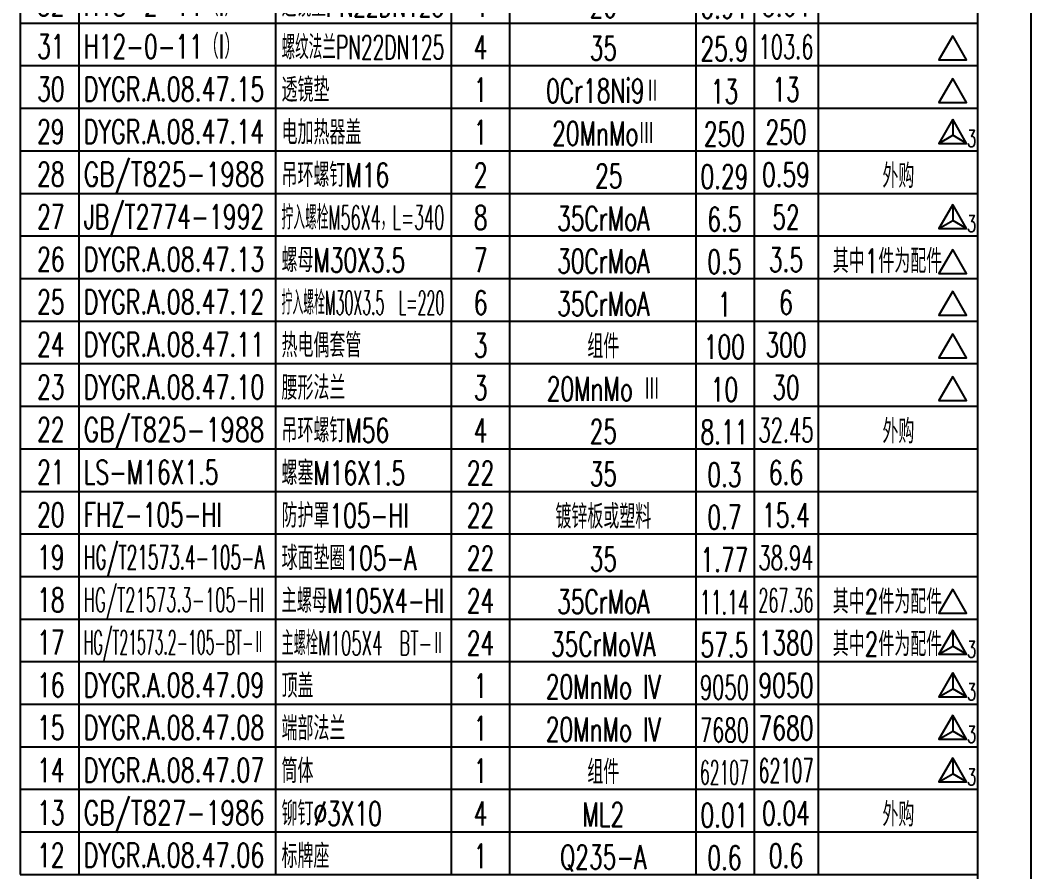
# Model space of a CAD drawing. Header units: inches. Extents: x -375 to 8535, y -150 to 12465.
# Drawn here: x 5685 to 8535, y 2183 to 4583 of the extents above; entities that cross this region are included whole.
import ezdxf
from ezdxf.enums import TextEntityAlignment as Align

# ---------------------------------------------------------------- set-up
doc = ezdxf.new("R2010")
doc.units = ezdxf.units.IN
doc.header["$LTSCALE"] = 150
for name, color, linetype in [('1轮廓实线层', 7, 'Continuous'), ('2细线层', 4, 'Continuous'), ('6文字层', 3, 'Continuous'), ('图框层', 7, 'Continuous')]:
    doc.layers.add(name, color=color, linetype=linetype)
doc.styles.add('PC_TEXTSTYLE', font='romans.shx', dxfattribs={"width": 0.8, "bigfont": 'hzfs.shx'})

# ---------------------------------------------------------------- blocks, each defined once
blk = doc.blocks.new('PC_MXB_BLOCK')
at = {"layer": '1轮廓实线层'}
for p, q in [((-180, 8), (-180, 0)), ((0, 8), (0, 0))]:
    blk.add_line(p, q, dxfattribs=at)
at = {"layer": '2细线层'}
for p, q in [((-180, 8), (0, 8)), ((-169, 8), (-169, 0)), ((-132, 8), (-132, 0)), ((-99, 8), (-99, 0)), ((-88, 8), (-88, 0)), ((-53, 8), (-53, 0)), ((-42, 8), (-42, 0)), ((-30, 8), (-30, 0)), ((-180, 0), (0, 0))]:
    blk.add_line(p, q, dxfattribs=at)
at = {"layer": '6文字层', "style": 'PC_TEXTSTYLE'}
for tag, width, p, p2 in [('序号', 0.769182, (-178.38, 1.35), (-170.09, 1.35)), ('代号', 3.14773, (-168.05, 1.35), (-134.11, 1.35)), ('名称', 2.802424, (-130.87, 1.2), (-100.28, 1.2)), ('数量', 0.817449, (-97.88, 1.2), (-89, 1.2)), ('材料', 2.943328, (-86.43, 1.01), (-54.3, 1.01)), ('单重', 0.854038, (-52.21, 0.89), (-43, 0.89)), ('总重', 0.958888, (-41.2, 1.27), (-30.86, 1.27)), ('备注', 2.494074, (-28.61, 1.02), (-1.16, 1.02))]:
    blk.add_attdef(tag, text='', height=4.5, dxfattribs=dict(at, width=width)).set_placement(p, p2, align=Align.FIT)

msp = doc.modelspace()

# ---------------------------------------------------------------- linework, layer by layer
at = {"layer": '1轮廓实线层'}
for p, q in [((8314.96, 4303.84), (8314.96, 4258.63)), ((8275.81, 4236.02), (8314.96, 4258.63)), ((8354.12, 4236.02), (8314.96, 4258.63)), ((8314.96, 4063.84), (8314.96, 4018.63)), ((8275.81, 3996.02), (8314.96, 4018.63)), ((8354.12, 3996.02), (8314.96, 4018.63)), ((8314.96, 2863.84), (8314.96, 2818.63)), ((8275.81, 2796.02), (8314.96, 2818.63)), ((8354.12, 2796.02), (8314.96, 2818.63)), ((8314.96, 2743.84), (8314.96, 2698.63)), ((8275.81, 2676.02), (8314.96, 2698.63)), ((8354.12, 2676.02), (8314.96, 2698.63)), ((8314.96, 2623.84), (8314.96, 2578.63)), ((8275.81, 2556.02), (8314.96, 2578.63)), ((8354.12, 2556.02), (8314.96, 2578.63)), ((8314.96, 2503.84), (8314.96, 2458.63)), ((8275.81, 2436.02), (8314.96, 2458.63)), ((8354.12, 2436.02), (8314.96, 2458.63))]:
    msp.add_line(p, q, dxfattribs=at)
for points in [[(8314.96, 4539.04), (8275.81, 4471.22), (8354.12, 4471.22)], [(8314.96, 4419.04), (8275.81, 4351.22), (8354.12, 4351.22)], [(8314.96, 4303.84), (8275.81, 4236.02), (8354.12, 4236.02)], [(8314.96, 4063.84), (8275.81, 3996.02), (8354.12, 3996.02)], [(8314.96, 3936.72), (8275.81, 3868.9), (8354.12, 3868.9)], [(8314.96, 3819.04), (8275.81, 3751.22), (8354.12, 3751.22)], [(8314.96, 3699.04), (8275.81, 3631.22), (8354.12, 3631.22)], [(8314.96, 3579.04), (8275.81, 3511.22), (8354.12, 3511.22)], [(8314.96, 2979.04), (8275.81, 2911.22), (8354.12, 2911.22)], [(8314.96, 2863.84), (8275.81, 2796.02), (8354.12, 2796.02)], [(8314.96, 2743.84), (8275.81, 2676.02), (8354.12, 2676.02)], [(8314.96, 2623.84), (8275.81, 2556.02), (8354.12, 2556.02)], [(8314.96, 2503.84), (8275.81, 2436.02), (8354.12, 2436.02)]]:
    msp.add_lwpolyline(points, close=True, dxfattribs=at)
at = {"layer": '2细线层'}
msp.add_line((8535, 12465), (8535, -150), dxfattribs=at)
at = {"layer": '图框层'}
msp.add_line((8385, 12315), (8385, 0), dxfattribs=at)

# ---------------------------------------------------------------- block references
ref = msp.add_blockref('PC_MXB_BLOCK', (8385, 4575), dxfattribs=dict(at, xscale=15, yscale=15, zscale=15))
ref.add_attrib('材料', '20', dxfattribs={"layer": '6文字层', "height": 67.5, "style": 'PC_TEXTSTYLE', "width": 0.667}).set_placement((7329.47, 4590.16), align=Align.CENTER)
ref.add_attrib('代号', 'H18-2-11（I）', (5864.3, 4595.23), dxfattribs={"layer": '6文字层', "height": 67.5, "style": 'PC_TEXTSTYLE', "width": 0.667})
ref.add_attrib('序号', '32', dxfattribs={"layer": '6文字层', "height": 67.5, "style": 'PC_TEXTSTYLE', "width": 0.667}).set_placement((5771.47, 4595.23), align=Align.CENTER)
ref.add_attrib('名称', '透镜垫PN22DN125', dxfattribs={"layer": '6文字层', "height": 67.5, "style": 'PC_TEXTSTYLE', "width": 0.564258}).set_placement((6422, 4592.93), (6880.86, 4592.93), align=Align.FIT)
ref.add_attrib('数量', '4', dxfattribs={"layer": '6文字层', "height": 67.5, "style": 'PC_TEXTSTYLE', "width": 0.667}).set_placement((6983.4, 4592.93), align=Align.CENTER)
ref.add_attrib('单重', '0.91', dxfattribs={"layer": '6文字层', "height": 67.5, "style": 'PC_TEXTSTYLE', "width": 0.667}).set_placement((7670.95, 4588.31), align=Align.CENTER)
ref.add_attrib('总重', '3.64', dxfattribs={"layer": '6文字层', "height": 67.5, "style": 'PC_TEXTSTYLE', "width": 0.667}).set_placement((7844.62, 4593.98), align=Align.CENTER)
ref = msp.add_blockref('PC_MXB_BLOCK', (8385, 4455), dxfattribs=dict(at, xscale=15, yscale=15, zscale=15))
ref.add_attrib('材料', '35', dxfattribs={"layer": '6文字层', "height": 67.5, "style": 'PC_TEXTSTYLE', "width": 0.667}).set_placement((7329.47, 4470.16), align=Align.CENTER)
ref.add_attrib('代号', 'H12-0-11（I）', (5864.3, 4475.23), dxfattribs={"layer": '6文字层', "height": 67.5, "style": 'PC_TEXTSTYLE', "width": 0.667})
ref.add_attrib('序号', '31', dxfattribs={"layer": '6文字层', "height": 67.5, "style": 'PC_TEXTSTYLE', "width": 0.667}).set_placement((5771.47, 4475.23), align=Align.CENTER)
ref.add_attrib('名称', '螺纹法兰PN22DN125', dxfattribs={"layer": '6文字层', "height": 67.5, "style": 'PC_TEXTSTYLE', "width": 0.516612}).set_placement((6422, 4472.93), (6880.86, 4472.93), align=Align.FIT)
ref.add_attrib('数量', '4', dxfattribs={"layer": '6文字层', "height": 67.5, "style": 'PC_TEXTSTYLE', "width": 0.667}).set_placement((6983.4, 4472.93), align=Align.CENTER)
ref.add_attrib('单重', '25.9', dxfattribs={"layer": '6文字层', "height": 67.5, "style": 'PC_TEXTSTYLE', "width": 0.667}).set_placement((7670.95, 4468.31), align=Align.CENTER)
ref.add_attrib('总重', '103.6', dxfattribs={"layer": '6文字层', "height": 67.5, "style": 'PC_TEXTSTYLE', "width": 0.554577}).set_placement((7767.07, 4473.98), (7922.16, 4473.98), align=Align.FIT)
ref = msp.add_blockref('PC_MXB_BLOCK', (8385, 4335), dxfattribs=dict(at, xscale=15, yscale=15, zscale=15))
ref.add_attrib('材料', '0Cr18Ni9Ⅱ', dxfattribs={"layer": '6文字层', "height": 67.5, "style": 'PC_TEXTSTYLE', "width": 0.667}).set_placement((7329.47, 4350.16), align=Align.CENTER)
ref.add_attrib('代号', 'DYGR.A.08.47.15', dxfattribs={"layer": '6文字层', "height": 67.5, "style": 'PC_TEXTSTYLE', "width": 0.618687}).set_placement((5864.3, 4355.23), (6373.39, 4355.23), align=Align.FIT)
ref.add_attrib('序号', '30', dxfattribs={"layer": '6文字层', "height": 67.5, "style": 'PC_TEXTSTYLE', "width": 0.667}).set_placement((5771.47, 4355.23), align=Align.CENTER)
ref.add_attrib('名称', '透镜垫', (6422, 4352.93), dxfattribs={"layer": '6文字层', "height": 67.5, "style": 'PC_TEXTSTYLE', "width": 0.667})
ref.add_attrib('数量', '1', dxfattribs={"layer": '6文字层', "height": 67.5, "style": 'PC_TEXTSTYLE', "width": 0.667}).set_placement((6983.4, 4352.93), align=Align.CENTER)
ref.add_attrib('单重', '13', dxfattribs={"layer": '6文字层', "height": 67.5, "style": 'PC_TEXTSTYLE', "width": 0.667}).set_placement((7670.95, 4348.31), align=Align.CENTER)
ref.add_attrib('总重', '13', dxfattribs={"layer": '6文字层', "height": 67.5, "style": 'PC_TEXTSTYLE', "width": 0.667}).set_placement((7844.62, 4353.98), align=Align.CENTER)
ref = msp.add_blockref('PC_MXB_BLOCK', (8385, 4215), dxfattribs=dict(at, xscale=15, yscale=15, zscale=15))
ref.add_attrib('材料', '20MnMoⅢ', dxfattribs={"layer": '6文字层', "height": 67.5, "style": 'PC_TEXTSTYLE', "width": 0.667}).set_placement((7329.47, 4230.16), align=Align.CENTER)
ref.add_attrib('代号', 'DYGR.A.08.47.14', dxfattribs={"layer": '6文字层', "height": 67.5, "style": 'PC_TEXTSTYLE', "width": 0.616279}).set_placement((5864.3, 4235.23), (6373.39, 4235.23), align=Align.FIT)
ref.add_attrib('序号', '29', dxfattribs={"layer": '6文字层', "height": 67.5, "style": 'PC_TEXTSTYLE', "width": 0.667}).set_placement((5771.47, 4235.23), align=Align.CENTER)
ref.add_attrib('名称', '电加热器盖', (6422, 4232.93), dxfattribs={"layer": '6文字层', "height": 67.5, "style": 'PC_TEXTSTYLE', "width": 0.667})
ref.add_attrib('数量', '1', dxfattribs={"layer": '6文字层', "height": 67.5, "style": 'PC_TEXTSTYLE', "width": 0.667}).set_placement((6983.4, 4232.93), align=Align.CENTER)
ref.add_attrib('单重', '250', dxfattribs={"layer": '6文字层', "height": 67.5, "style": 'PC_TEXTSTYLE', "width": 0.667}).set_placement((7670.95, 4228.31), align=Align.CENTER)
ref.add_attrib('总重', '250', dxfattribs={"layer": '6文字层', "height": 67.5, "style": 'PC_TEXTSTYLE', "width": 0.667}).set_placement((7844.62, 4233.98), align=Align.CENTER)
ref = msp.add_blockref('PC_MXB_BLOCK', (8385, 4095), dxfattribs=dict(at, xscale=15, yscale=15, zscale=15))
ref.add_attrib('材料', ' 25', dxfattribs={"layer": '6文字层', "height": 67.5, "style": 'PC_TEXTSTYLE', "width": 0.667}).set_placement((7329.47, 4110.16), align=Align.CENTER)
ref.add_attrib('代号', 'GB/T825-1988', dxfattribs={"layer": '6文字层', "height": 67.5, "style": 'PC_TEXTSTYLE', "width": 0.651785}).set_placement((5864.3, 4115.23), (6373.39, 4115.23), align=Align.FIT)
ref.add_attrib('序号', '28', dxfattribs={"layer": '6文字层', "height": 67.5, "style": 'PC_TEXTSTYLE', "width": 0.667}).set_placement((5771.47, 4115.23), align=Align.CENTER)
ref.add_attrib('名称', '吊环螺钉M16', (6422, 4112.93), dxfattribs={"layer": '6文字层', "height": 67.5, "style": 'PC_TEXTSTYLE', "width": 0.667})
ref.add_attrib('数量', '2', dxfattribs={"layer": '6文字层', "height": 67.5, "style": 'PC_TEXTSTYLE', "width": 0.667}).set_placement((6983.4, 4112.93), align=Align.CENTER)
ref.add_attrib('备注', '外购', dxfattribs={"layer": '6文字层', "height": 67.5, "style": 'PC_TEXTSTYLE', "width": 0.667}).set_placement((8161.72, 4110.37), align=Align.CENTER)
ref.add_attrib('单重', '0.29', dxfattribs={"layer": '6文字层', "height": 67.5, "style": 'PC_TEXTSTYLE', "width": 0.667}).set_placement((7670.95, 4108.31), align=Align.CENTER)
ref.add_attrib('总重', '0.59', dxfattribs={"layer": '6文字层', "height": 67.5, "style": 'PC_TEXTSTYLE', "width": 0.667}).set_placement((7844.62, 4113.98), align=Align.CENTER)
ref = msp.add_blockref('PC_MXB_BLOCK', (8385, 3975), dxfattribs=dict(at, xscale=15, yscale=15, zscale=15))
ref.add_attrib('材料', '35CrMoA', dxfattribs={"layer": '6文字层', "height": 67.5, "style": 'PC_TEXTSTYLE', "width": 0.667}).set_placement((7329.47, 3990.16), align=Align.CENTER)
ref.add_attrib('代号', 'JB/T2774-1992', dxfattribs={"layer": '6文字层', "height": 67.5, "style": 'PC_TEXTSTYLE', "width": 0.613891}).set_placement((5864.3, 3995.23), (6373.39, 3995.23), align=Align.FIT)
ref.add_attrib('序号', '27', dxfattribs={"layer": '6文字层', "height": 67.5, "style": 'PC_TEXTSTYLE', "width": 0.667}).set_placement((5771.47, 3995.23), align=Align.CENTER)
ref.add_attrib('名称', '拧入螺栓M56X4，L=340', dxfattribs={"layer": '6文字层', "height": 67.5, "style": 'PC_TEXTSTYLE', "width": 0.445937}).set_placement((6422, 3992.93), (6880.86, 3992.93), align=Align.FIT)
ref.add_attrib('数量', '8', dxfattribs={"layer": '6文字层', "height": 67.5, "style": 'PC_TEXTSTYLE', "width": 0.667}).set_placement((6983.4, 3992.93), align=Align.CENTER)
ref.add_attrib('单重', '6.5', dxfattribs={"layer": '6文字层', "height": 67.5, "style": 'PC_TEXTSTYLE', "width": 0.667}).set_placement((7670.95, 3988.31), align=Align.CENTER)
ref.add_attrib('总重', '52', dxfattribs={"layer": '6文字层', "height": 67.5, "style": 'PC_TEXTSTYLE', "width": 0.667}).set_placement((7844.62, 3993.98), align=Align.CENTER)
ref = msp.add_blockref('PC_MXB_BLOCK', (8385, 3855), dxfattribs=dict(at, xscale=15, yscale=15, zscale=15))
ref.add_attrib('材料', '30CrMoA', dxfattribs={"layer": '6文字层', "height": 67.5, "style": 'PC_TEXTSTYLE', "width": 0.667}).set_placement((7329.47, 3870.16), align=Align.CENTER)
ref.add_attrib('代号', 'DYGR.A.08.47.13', dxfattribs={"layer": '6文字层', "height": 67.5, "style": 'PC_TEXTSTYLE', "width": 0.618687}).set_placement((5864.3, 3875.23), (6373.39, 3875.23), align=Align.FIT)
ref.add_attrib('序号', '26', dxfattribs={"layer": '6文字层', "height": 67.5, "style": 'PC_TEXTSTYLE', "width": 0.667}).set_placement((5771.47, 3875.23), align=Align.CENTER)
ref.add_attrib('名称', '螺母M30X3.5', (6422, 3872.93), dxfattribs={"layer": '6文字层', "height": 67.5, "style": 'PC_TEXTSTYLE', "width": 0.667})
ref.add_attrib('数量', '7', dxfattribs={"layer": '6文字层', "height": 67.5, "style": 'PC_TEXTSTYLE', "width": 0.667}).set_placement((6983.4, 3872.93), align=Align.CENTER)
ref.add_attrib('备注', '其中1件为配件  ', dxfattribs={"layer": '6文字层', "height": 67.5, "style": 'PC_TEXTSTYLE', "width": 0.667}).set_placement((8161.72, 3870.37), align=Align.CENTER)
ref.add_attrib('单重', '0.5', dxfattribs={"layer": '6文字层', "height": 67.5, "style": 'PC_TEXTSTYLE', "width": 0.667}).set_placement((7670.95, 3868.31), align=Align.CENTER)
ref.add_attrib('总重', '3.5', dxfattribs={"layer": '6文字层', "height": 67.5, "style": 'PC_TEXTSTYLE', "width": 0.667}).set_placement((7844.62, 3873.98), align=Align.CENTER)
ref = msp.add_blockref('PC_MXB_BLOCK', (8385, 3735), dxfattribs=dict(at, xscale=15, yscale=15, zscale=15))
ref.add_attrib('材料', '35CrMoA', dxfattribs={"layer": '6文字层', "height": 67.5, "style": 'PC_TEXTSTYLE', "width": 0.667}).set_placement((7329.47, 3750.16), align=Align.CENTER)
ref.add_attrib('代号', 'DYGR.A.08.47.12', dxfattribs={"layer": '6文字层', "height": 67.5, "style": 'PC_TEXTSTYLE', "width": 0.618687}).set_placement((5864.3, 3755.23), (6373.39, 3755.23), align=Align.FIT)
ref.add_attrib('序号', '25', dxfattribs={"layer": '6文字层', "height": 67.5, "style": 'PC_TEXTSTYLE', "width": 0.667}).set_placement((5771.47, 3755.23), align=Align.CENTER)
ref.add_attrib('名称', '拧入螺栓M30X3.5  L=220', dxfattribs={"layer": '6文字层', "height": 67.5, "style": 'PC_TEXTSTYLE', "width": 0.386527}).set_placement((6422, 3752.93), (6880.86, 3752.93), align=Align.FIT)
ref.add_attrib('数量', '6', dxfattribs={"layer": '6文字层', "height": 67.5, "style": 'PC_TEXTSTYLE', "width": 0.667}).set_placement((6983.4, 3752.93), align=Align.CENTER)
ref.add_attrib('单重', '1', dxfattribs={"layer": '6文字层', "height": 67.5, "style": 'PC_TEXTSTYLE', "width": 0.667}).set_placement((7670.95, 3748.31), align=Align.CENTER)
ref.add_attrib('总重', '6', dxfattribs={"layer": '6文字层', "height": 67.5, "style": 'PC_TEXTSTYLE', "width": 0.667}).set_placement((7844.62, 3753.98), align=Align.CENTER)
ref = msp.add_blockref('PC_MXB_BLOCK', (8385, 3615), dxfattribs=dict(at, xscale=15, yscale=15, zscale=15))
ref.add_attrib('材料', '组件', dxfattribs={"layer": '6文字层', "height": 67.5, "style": 'PC_TEXTSTYLE', "width": 0.667}).set_placement((7329.47, 3630.16), align=Align.CENTER)
ref.add_attrib('代号', 'DYGR.A.08.47.11', dxfattribs={"layer": '6文字层', "height": 67.5, "style": 'PC_TEXTSTYLE', "width": 0.633535}).set_placement((5864.3, 3635.23), (6373.39, 3635.23), align=Align.FIT)
ref.add_attrib('序号', '24', dxfattribs={"layer": '6文字层', "height": 67.5, "style": 'PC_TEXTSTYLE', "width": 0.667}).set_placement((5771.47, 3635.23), align=Align.CENTER)
ref.add_attrib('名称', '热电偶套管', (6422, 3632.93), dxfattribs={"layer": '6文字层', "height": 67.5, "style": 'PC_TEXTSTYLE', "width": 0.667})
ref.add_attrib('数量', '3', dxfattribs={"layer": '6文字层', "height": 67.5, "style": 'PC_TEXTSTYLE', "width": 0.667}).set_placement((6983.4, 3632.93), align=Align.CENTER)
ref.add_attrib('单重', '100', dxfattribs={"layer": '6文字层', "height": 67.5, "style": 'PC_TEXTSTYLE', "width": 0.667}).set_placement((7670.95, 3628.31), align=Align.CENTER)
ref.add_attrib('总重', '300', dxfattribs={"layer": '6文字层', "height": 67.5, "style": 'PC_TEXTSTYLE', "width": 0.667}).set_placement((7844.62, 3633.98), align=Align.CENTER)
ref = msp.add_blockref('PC_MXB_BLOCK', (8385, 3495), dxfattribs=dict(at, xscale=15, yscale=15, zscale=15))
ref.add_attrib('材料', '20MnMo Ⅲ', dxfattribs={"layer": '6文字层', "height": 67.5, "style": 'PC_TEXTSTYLE', "width": 0.667}).set_placement((7329.47, 3510.16), align=Align.CENTER)
ref.add_attrib('代号', 'DYGR.A.08.47.10', dxfattribs={"layer": '6文字层', "height": 67.5, "style": 'PC_TEXTSTYLE', "width": 0.618687}).set_placement((5864.3, 3515.23), (6373.39, 3515.23), align=Align.FIT)
ref.add_attrib('序号', '23', dxfattribs={"layer": '6文字层', "height": 67.5, "style": 'PC_TEXTSTYLE', "width": 0.667}).set_placement((5771.47, 3515.23), align=Align.CENTER)
ref.add_attrib('名称', '腰形法兰', (6422, 3512.93), dxfattribs={"layer": '6文字层', "height": 67.5, "style": 'PC_TEXTSTYLE', "width": 0.667})
ref.add_attrib('数量', '3', dxfattribs={"layer": '6文字层', "height": 67.5, "style": 'PC_TEXTSTYLE', "width": 0.667}).set_placement((6983.4, 3512.93), align=Align.CENTER)
ref.add_attrib('单重', '10', dxfattribs={"layer": '6文字层', "height": 67.5, "style": 'PC_TEXTSTYLE', "width": 0.667}).set_placement((7670.95, 3508.31), align=Align.CENTER)
ref.add_attrib('总重', '30', dxfattribs={"layer": '6文字层', "height": 67.5, "style": 'PC_TEXTSTYLE', "width": 0.667}).set_placement((7844.62, 3513.98), align=Align.CENTER)
ref = msp.add_blockref('PC_MXB_BLOCK', (8385, 3375), dxfattribs=dict(at, xscale=15, yscale=15, zscale=15))
ref.add_attrib('材料', '25', dxfattribs={"layer": '6文字层', "height": 67.5, "style": 'PC_TEXTSTYLE', "width": 0.667}).set_placement((7329.47, 3390.16), align=Align.CENTER)
ref.add_attrib('代号', 'GB/T825-1988', dxfattribs={"layer": '6文字层', "height": 67.5, "style": 'PC_TEXTSTYLE', "width": 0.651785}).set_placement((5864.3, 3395.23), (6373.39, 3395.23), align=Align.FIT)
ref.add_attrib('序号', '22', dxfattribs={"layer": '6文字层', "height": 67.5, "style": 'PC_TEXTSTYLE', "width": 0.667}).set_placement((5771.47, 3395.23), align=Align.CENTER)
ref.add_attrib('名称', '吊环螺钉M56', (6422, 3392.93), dxfattribs={"layer": '6文字层', "height": 67.5, "style": 'PC_TEXTSTYLE', "width": 0.667})
ref.add_attrib('数量', '4', dxfattribs={"layer": '6文字层', "height": 67.5, "style": 'PC_TEXTSTYLE', "width": 0.667}).set_placement((6983.4, 3392.93), align=Align.CENTER)
ref.add_attrib('备注', '外购', dxfattribs={"layer": '6文字层', "height": 67.5, "style": 'PC_TEXTSTYLE', "width": 0.667}).set_placement((8161.72, 3390.37), align=Align.CENTER)
ref.add_attrib('单重', '8.11', dxfattribs={"layer": '6文字层', "height": 67.5, "style": 'PC_TEXTSTYLE', "width": 0.667}).set_placement((7670.95, 3388.31), align=Align.CENTER)
ref.add_attrib('总重', '32.45', dxfattribs={"layer": '6文字层', "height": 67.5, "style": 'PC_TEXTSTYLE', "width": 0.554577}).set_placement((7767.07, 3393.98), (7922.16, 3393.98), align=Align.FIT)
ref = msp.add_blockref('PC_MXB_BLOCK', (8385, 3255), dxfattribs=dict(at, xscale=15, yscale=15, zscale=15))
ref.add_attrib('材料', '35', dxfattribs={"layer": '6文字层', "height": 67.5, "style": 'PC_TEXTSTYLE', "width": 0.667}).set_placement((7329.47, 3270.16), align=Align.CENTER)
ref.add_attrib('代号', 'LS-M16X1.5', (5864.3, 3275.23), dxfattribs={"layer": '6文字层', "height": 67.5, "style": 'PC_TEXTSTYLE', "width": 0.667})
ref.add_attrib('序号', '21', dxfattribs={"layer": '6文字层', "height": 67.5, "style": 'PC_TEXTSTYLE', "width": 0.667}).set_placement((5771.47, 3275.23), align=Align.CENTER)
ref.add_attrib('名称', '螺塞M16X1.5', (6422, 3272.93), dxfattribs={"layer": '6文字层', "height": 67.5, "style": 'PC_TEXTSTYLE', "width": 0.667})
ref.add_attrib('数量', '22', dxfattribs={"layer": '6文字层', "height": 67.5, "style": 'PC_TEXTSTYLE', "width": 0.667}).set_placement((6983.4, 3272.93), align=Align.CENTER)
ref.add_attrib('单重', '0.3', dxfattribs={"layer": '6文字层', "height": 67.5, "style": 'PC_TEXTSTYLE', "width": 0.667}).set_placement((7670.95, 3268.31), align=Align.CENTER)
ref.add_attrib('总重', '6.6', dxfattribs={"layer": '6文字层', "height": 67.5, "style": 'PC_TEXTSTYLE', "width": 0.667}).set_placement((7844.62, 3273.98), align=Align.CENTER)
ref = msp.add_blockref('PC_MXB_BLOCK', (8385, 3135), dxfattribs=dict(at, xscale=15, yscale=15, zscale=15))
ref.add_attrib('材料', '镀锌板或塑料', dxfattribs={"layer": '6文字层', "height": 67.5, "style": 'PC_TEXTSTYLE', "width": 0.667}).set_placement((7329.47, 3150.16), align=Align.CENTER)
ref.add_attrib('代号', 'FHZ-105-HI', (5864.3, 3155.23), dxfattribs={"layer": '6文字层', "height": 67.5, "style": 'PC_TEXTSTYLE', "width": 0.667})
ref.add_attrib('序号', '20', dxfattribs={"layer": '6文字层', "height": 67.5, "style": 'PC_TEXTSTYLE', "width": 0.667}).set_placement((5771.47, 3155.23), align=Align.CENTER)
ref.add_attrib('名称', '防护罩105-HI', (6422, 3152.93), dxfattribs={"layer": '6文字层', "height": 67.5, "style": 'PC_TEXTSTYLE', "width": 0.667})
ref.add_attrib('数量', '22', dxfattribs={"layer": '6文字层', "height": 67.5, "style": 'PC_TEXTSTYLE', "width": 0.667}).set_placement((6983.4, 3152.93), align=Align.CENTER)
ref.add_attrib('单重', '0.7', dxfattribs={"layer": '6文字层', "height": 67.5, "style": 'PC_TEXTSTYLE', "width": 0.667}).set_placement((7670.95, 3148.31), align=Align.CENTER)
ref.add_attrib('总重', '15.4', dxfattribs={"layer": '6文字层', "height": 67.5, "style": 'PC_TEXTSTYLE', "width": 0.667}).set_placement((7844.62, 3153.98), align=Align.CENTER)
ref = msp.add_blockref('PC_MXB_BLOCK', (8385, 3015), dxfattribs=dict(at, xscale=15, yscale=15, zscale=15))
ref.add_attrib('材料', '35', dxfattribs={"layer": '6文字层', "height": 67.5, "style": 'PC_TEXTSTYLE', "width": 0.667}).set_placement((7329.47, 3030.16), align=Align.CENTER)
ref.add_attrib('代号', 'HG/T21573.4-105-A', dxfattribs={"layer": '6文字层', "height": 67.5, "style": 'PC_TEXTSTYLE', "width": 0.465835}).set_placement((5864.3, 3035.23), (6373.39, 3035.23), align=Align.FIT)
ref.add_attrib('序号', '19', dxfattribs={"layer": '6文字层', "height": 67.5, "style": 'PC_TEXTSTYLE', "width": 0.667}).set_placement((5771.47, 3035.23), align=Align.CENTER)
ref.add_attrib('名称', '球面垫圈105-A', (6422, 3032.93), dxfattribs={"layer": '6文字层', "height": 67.5, "style": 'PC_TEXTSTYLE', "width": 0.667})
ref.add_attrib('数量', '22', dxfattribs={"layer": '6文字层', "height": 67.5, "style": 'PC_TEXTSTYLE', "width": 0.667}).set_placement((6983.4, 3032.93), align=Align.CENTER)
ref.add_attrib('单重', '1.77', dxfattribs={"layer": '6文字层', "height": 67.5, "style": 'PC_TEXTSTYLE', "width": 0.667}).set_placement((7670.95, 3028.31), align=Align.CENTER)
ref.add_attrib('总重', '38.94', dxfattribs={"layer": '6文字层', "height": 67.5, "style": 'PC_TEXTSTYLE', "width": 0.548275}).set_placement((7767.07, 3033.98), (7922.16, 3033.98), align=Align.FIT)
ref = msp.add_blockref('PC_MXB_BLOCK', (8385, 2895), dxfattribs=dict(at, xscale=15, yscale=15, zscale=15))
ref.add_attrib('材料', '35CrMoA', dxfattribs={"layer": '6文字层', "height": 67.5, "style": 'PC_TEXTSTYLE', "width": 0.667}).set_placement((7329.47, 2910.16), align=Align.CENTER)
ref.add_attrib('代号', 'HG/T21573.3-105-HI', dxfattribs={"layer": '6文字层', "height": 67.5, "style": 'PC_TEXTSTYLE', "width": 0.453822}).set_placement((5864.3, 2915.23), (6373.39, 2915.23), align=Align.FIT)
ref.add_attrib('序号', '18', dxfattribs={"layer": '6文字层', "height": 67.5, "style": 'PC_TEXTSTYLE', "width": 0.667}).set_placement((5771.47, 2915.23), align=Align.CENTER)
ref.add_attrib('名称', '主螺母M105X4-HI', dxfattribs={"layer": '6文字层', "height": 67.5, "style": 'PC_TEXTSTYLE', "width": 0.580314}).set_placement((6422, 2912.93), (6880.86, 2912.93), align=Align.FIT)
ref.add_attrib('数量', '24', dxfattribs={"layer": '6文字层', "height": 67.5, "style": 'PC_TEXTSTYLE', "width": 0.667}).set_placement((6983.4, 2912.93), align=Align.CENTER)
ref.add_attrib('备注', '其中2件为配件  ', dxfattribs={"layer": '6文字层', "height": 67.5, "style": 'PC_TEXTSTYLE', "width": 0.667}).set_placement((8161.72, 2910.37), align=Align.CENTER)
ref.add_attrib('单重', '11.14', dxfattribs={"layer": '6文字层', "height": 67.5, "style": 'PC_TEXTSTYLE', "width": 0.488324}).set_placement((7601.89, 2908.31), (7740.01, 2908.31), align=Align.FIT)
ref.add_attrib('总重', '267.36', dxfattribs={"layer": '6文字层', "height": 67.5, "style": 'PC_TEXTSTYLE', "width": 0.450918}).set_placement((7767.07, 2913.98), (7922.16, 2913.98), align=Align.FIT)
ref = msp.add_blockref('PC_MXB_BLOCK', (8385, 2775), dxfattribs=dict(at, xscale=15, yscale=15, zscale=15))
ref.add_attrib('材料', '35CrMoVA', dxfattribs={"layer": '6文字层', "height": 67.5, "style": 'PC_TEXTSTYLE', "width": 0.667}).set_placement((7329.47, 2790.16), align=Align.CENTER)
ref.add_attrib('代号', 'HG/T21573.2-105-BT-Ⅱ', dxfattribs={"layer": '6文字层', "height": 67.5, "style": 'PC_TEXTSTYLE', "width": 0.392089}).set_placement((5864.3, 2795.23), (6373.39, 2795.23), align=Align.FIT)
ref.add_attrib('序号', '17', dxfattribs={"layer": '6文字层', "height": 67.5, "style": 'PC_TEXTSTYLE', "width": 0.667}).set_placement((5771.47, 2795.23), align=Align.CENTER)
ref.add_attrib('名称', '主螺栓M105X4  BT-Ⅱ', dxfattribs={"layer": '6文字层', "height": 67.5, "style": 'PC_TEXTSTYLE', "width": 0.450411}).set_placement((6422, 2792.93), (6880.86, 2792.93), align=Align.FIT)
ref.add_attrib('数量', '24', dxfattribs={"layer": '6文字层', "height": 67.5, "style": 'PC_TEXTSTYLE', "width": 0.667}).set_placement((6983.4, 2792.93), align=Align.CENTER)
ref.add_attrib('备注', '其中2件为配件  ', dxfattribs={"layer": '6文字层', "height": 67.5, "style": 'PC_TEXTSTYLE', "width": 0.667}).set_placement((8161.72, 2790.37), align=Align.CENTER)
ref.add_attrib('单重', '57.5', dxfattribs={"layer": '6文字层', "height": 67.5, "style": 'PC_TEXTSTYLE', "width": 0.667}).set_placement((7670.95, 2788.31), align=Align.CENTER)
ref.add_attrib('总重', '1380', dxfattribs={"layer": '6文字层', "height": 67.5, "style": 'PC_TEXTSTYLE', "width": 0.667}).set_placement((7844.62, 2793.98), align=Align.CENTER)
ref = msp.add_blockref('PC_MXB_BLOCK', (8385, 2655), dxfattribs=dict(at, xscale=15, yscale=15, zscale=15))
ref.add_attrib('材料', '20MnMo IV', dxfattribs={"layer": '6文字层', "height": 67.5, "style": 'PC_TEXTSTYLE', "width": 0.667}).set_placement((7329.47, 2670.16), align=Align.CENTER)
ref.add_attrib('代号', 'DYGR.A.08.47.09', dxfattribs={"layer": '6文字层', "height": 67.5, "style": 'PC_TEXTSTYLE', "width": 0.621113}).set_placement((5864.3, 2675.23), (6373.39, 2675.23), align=Align.FIT)
ref.add_attrib('序号', '16', dxfattribs={"layer": '6文字层', "height": 67.5, "style": 'PC_TEXTSTYLE', "width": 0.667}).set_placement((5771.47, 2675.23), align=Align.CENTER)
ref.add_attrib('名称', '顶盖', (6422, 2672.93), dxfattribs={"layer": '6文字层', "height": 67.5, "style": 'PC_TEXTSTYLE', "width": 0.667})
ref.add_attrib('数量', '1', dxfattribs={"layer": '6文字层', "height": 67.5, "style": 'PC_TEXTSTYLE', "width": 0.667}).set_placement((6983.4, 2672.93), align=Align.CENTER)
ref.add_attrib('单重', '9050', dxfattribs={"layer": '6文字层', "height": 67.5, "style": 'PC_TEXTSTYLE', "width": 0.558084}).set_placement((7601.89, 2668.31), (7740.01, 2668.31), align=Align.FIT)
ref.add_attrib('总重', '9050', dxfattribs={"layer": '6文字层', "height": 67.5, "style": 'PC_TEXTSTYLE', "width": 0.6266}).set_placement((7767.07, 2673.98), (7922.16, 2673.98), align=Align.FIT)
ref = msp.add_blockref('PC_MXB_BLOCK', (8385, 2535), dxfattribs=dict(at, xscale=15, yscale=15, zscale=15))
ref.add_attrib('材料', '20MnMo IV', dxfattribs={"layer": '6文字层', "height": 67.5, "style": 'PC_TEXTSTYLE', "width": 0.667}).set_placement((7329.47, 2550.16), align=Align.CENTER)
ref.add_attrib('代号', 'DYGR.A.08.47.08', dxfattribs={"layer": '6文字层', "height": 67.5, "style": 'PC_TEXTSTYLE', "width": 0.618687}).set_placement((5864.3, 2555.23), (6373.39, 2555.23), align=Align.FIT)
ref.add_attrib('序号', '15', dxfattribs={"layer": '6文字层', "height": 67.5, "style": 'PC_TEXTSTYLE', "width": 0.667}).set_placement((5771.47, 2555.23), align=Align.CENTER)
ref.add_attrib('名称', '端部法兰', (6422, 2552.93), dxfattribs={"layer": '6文字层', "height": 67.5, "style": 'PC_TEXTSTYLE', "width": 0.667})
ref.add_attrib('数量', '1', dxfattribs={"layer": '6文字层', "height": 67.5, "style": 'PC_TEXTSTYLE', "width": 0.667}).set_placement((6983.4, 2552.93), align=Align.CENTER)
ref.add_attrib('单重', '7680', dxfattribs={"layer": '6文字层', "height": 67.5, "style": 'PC_TEXTSTYLE', "width": 0.558084}).set_placement((7601.89, 2548.31), (7740.01, 2548.31), align=Align.FIT)
ref.add_attrib('总重', '7680', dxfattribs={"layer": '6文字层', "height": 67.5, "style": 'PC_TEXTSTYLE', "width": 0.6266}).set_placement((7767.07, 2553.98), (7922.16, 2553.98), align=Align.FIT)
ref = msp.add_blockref('PC_MXB_BLOCK', (8385, 2415), dxfattribs=dict(at, xscale=15, yscale=15, zscale=15))
ref.add_attrib('材料', '组件', dxfattribs={"layer": '6文字层', "height": 67.5, "style": 'PC_TEXTSTYLE', "width": 0.667}).set_placement((7329.47, 2430.16), align=Align.CENTER)
ref.add_attrib('代号', 'DYGR.A.08.47.07', dxfattribs={"layer": '6文字层', "height": 67.5, "style": 'PC_TEXTSTYLE', "width": 0.618687}).set_placement((5864.3, 2435.23), (6373.39, 2435.23), align=Align.FIT)
ref.add_attrib('序号', '14', dxfattribs={"layer": '6文字层', "height": 67.5, "style": 'PC_TEXTSTYLE', "width": 0.667}).set_placement((5771.47, 2435.23), align=Align.CENTER)
ref.add_attrib('名称', '筒体', (6422, 2432.93), dxfattribs={"layer": '6文字层', "height": 67.5, "style": 'PC_TEXTSTYLE', "width": 0.667})
ref.add_attrib('数量', '1', dxfattribs={"layer": '6文字层', "height": 67.5, "style": 'PC_TEXTSTYLE', "width": 0.667}).set_placement((6983.4, 2432.93), align=Align.CENTER)
ref.add_attrib('单重', '62107', dxfattribs={"layer": '6文字层', "height": 67.5, "style": 'PC_TEXTSTYLE', "width": 0.443016}).set_placement((7601.89, 2428.31), (7740.01, 2428.31), align=Align.FIT)
ref.add_attrib('总重', '62107', dxfattribs={"layer": '6文字层', "height": 67.5, "style": 'PC_TEXTSTYLE', "width": 0.497404}).set_placement((7767.07, 2433.98), (7922.16, 2433.98), align=Align.FIT)
ref = msp.add_blockref('PC_MXB_BLOCK', (8385, 2295), dxfattribs=dict(at, xscale=15, yscale=15, zscale=15))
ref.add_attrib('材料', 'ML2', dxfattribs={"layer": '6文字层', "height": 67.5, "style": 'PC_TEXTSTYLE', "width": 0.667}).set_placement((7329.47, 2310.16), align=Align.CENTER)
ref.add_attrib('代号', 'GB/T827-1986', dxfattribs={"layer": '6文字层', "height": 67.5, "style": 'PC_TEXTSTYLE', "width": 0.651785}).set_placement((5864.3, 2315.23), (6373.39, 2315.23), align=Align.FIT)
ref.add_attrib('序号', '13', dxfattribs={"layer": '6文字层', "height": 67.5, "style": 'PC_TEXTSTYLE', "width": 0.667}).set_placement((5771.47, 2315.23), align=Align.CENTER)
ref.add_attrib('名称', '铆钉%%C3X10', (6422, 2312.93), dxfattribs={"layer": '6文字层', "height": 67.5, "style": 'PC_TEXTSTYLE', "width": 0.667})
ref.add_attrib('数量', '4', dxfattribs={"layer": '6文字层', "height": 67.5, "style": 'PC_TEXTSTYLE', "width": 0.667}).set_placement((6983.4, 2312.93), align=Align.CENTER)
ref.add_attrib('备注', '外购', dxfattribs={"layer": '6文字层', "height": 67.5, "style": 'PC_TEXTSTYLE', "width": 0.667}).set_placement((8161.72, 2310.37), align=Align.CENTER)
ref.add_attrib('单重', '0.01', dxfattribs={"layer": '6文字层', "height": 67.5, "style": 'PC_TEXTSTYLE', "width": 0.667}).set_placement((7670.95, 2308.31), align=Align.CENTER)
ref.add_attrib('总重', '0.04', dxfattribs={"layer": '6文字层', "height": 67.5, "style": 'PC_TEXTSTYLE', "width": 0.667}).set_placement((7844.62, 2313.98), align=Align.CENTER)
ref = msp.add_blockref('PC_MXB_BLOCK', (8385, 2175), dxfattribs=dict(at, xscale=15, yscale=15, zscale=15))
ref.add_attrib('材料', 'Q235-A', dxfattribs={"layer": '6文字层', "height": 67.5, "style": 'PC_TEXTSTYLE', "width": 0.667}).set_placement((7329.47, 2190.16), align=Align.CENTER)
ref.add_attrib('代号', 'DYGR.A.08.47.06', dxfattribs={"layer": '6文字层', "height": 67.5, "style": 'PC_TEXTSTYLE', "width": 0.618687}).set_placement((5864.3, 2195.23), (6373.39, 2195.23), align=Align.FIT)
ref.add_attrib('序号', '12', dxfattribs={"layer": '6文字层', "height": 67.5, "style": 'PC_TEXTSTYLE', "width": 0.667}).set_placement((5771.47, 2195.23), align=Align.CENTER)
ref.add_attrib('名称', '标牌座', (6422, 2192.93), dxfattribs={"layer": '6文字层', "height": 67.5, "style": 'PC_TEXTSTYLE', "width": 0.667})
ref.add_attrib('数量', '1', dxfattribs={"layer": '6文字层', "height": 67.5, "style": 'PC_TEXTSTYLE', "width": 0.667}).set_placement((6983.4, 2192.93), align=Align.CENTER)
ref.add_attrib('单重', '0.6', dxfattribs={"layer": '6文字层', "height": 67.5, "style": 'PC_TEXTSTYLE', "width": 0.667}).set_placement((7670.95, 2188.31), align=Align.CENTER)
ref.add_attrib('总重', '0.6', dxfattribs={"layer": '6文字层', "height": 67.5, "style": 'PC_TEXTSTYLE', "width": 0.667}).set_placement((7844.62, 2193.98), align=Align.CENTER)

# ---------------------------------------------------------------- texts
at = {"layer": '6文字层', "style": 'PC_TEXTSTYLE', "width": 0.667}
for p in [(8354.73, 4226.27), (8354.73, 3986.27), (8354.73, 2786.27), (8354.73, 2666.27), (8354.73, 2546.27), (8354.73, 2426.27)]:
    msp.add_text('3', height=46.8, dxfattribs=at).set_placement(p)

doc.saveas('drawing.dxf')
